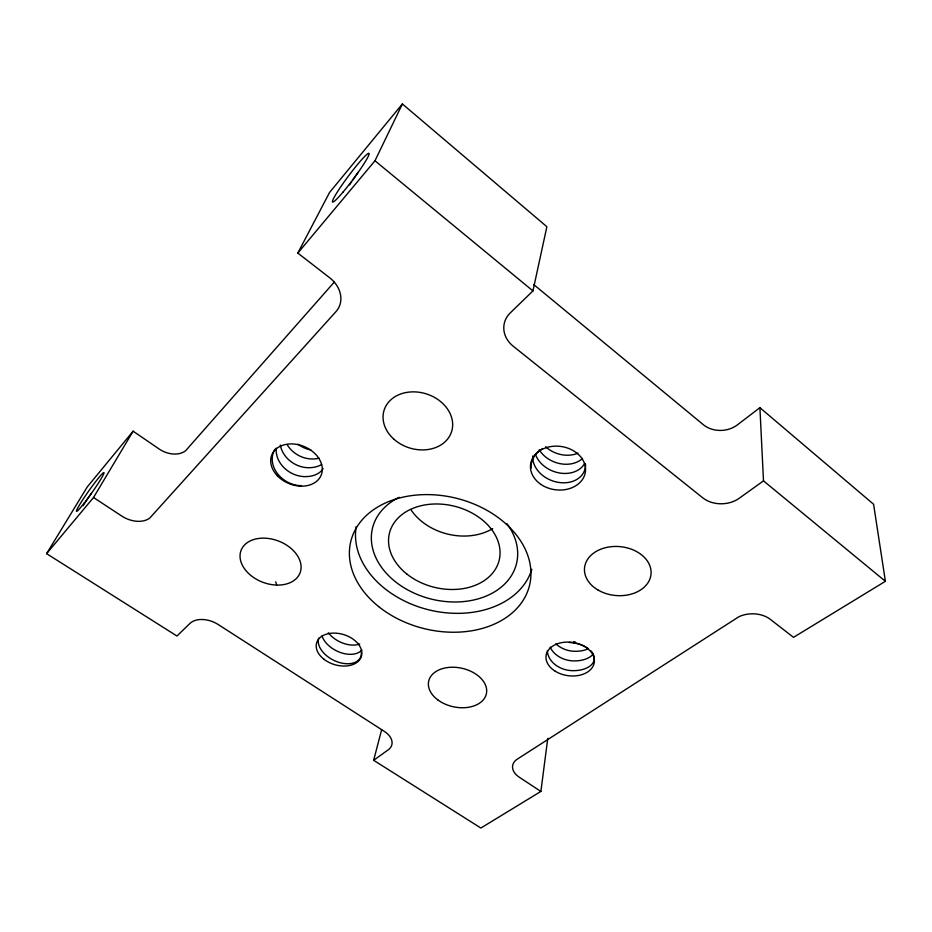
<?xml version="1.0" encoding="UTF-8"?>
<svg xmlns="http://www.w3.org/2000/svg" width="932" height="932" viewBox="0 0 932 932"><rect width="100%" height="100%" fill="white"/><g stroke="black" fill="none" stroke-linecap="round" stroke-linejoin="round"><path stroke-width="1.4" d="M381.631 729.733L373.65 760.291L480.865 828.035L540.886 791.431L547.76 738.377M533.687 284.528L703.392 424.747A24.232 19.514 -3.6 0 0 737.328 424.922L759.906 407.68L763.494 480.865L739.146 498.317A26.073 20.085 -1.5 0 1 702.635 497.735L513.148 346.156A27.226 23.463 10.6 0 1 510.282 312.884L532.941 290.912L546.874 226.721L402.379 103.965L329.555 192.47L297.821 253.073L329.718 277.794A27.343 22.578 29.4 0 1 336.033 311.556L149.819 518.017A23.382 16.007 26.6 0 1 121.579 515.944L93.526 497.513L46.6 553.655L176.952 636.02L189.953 623.415A21.168 13.759 21.1 0 1 218.123 624.475L384.264 731.34A19.898 12.547 14.6 0 1 388.155 749.887L373.65 760.291M297.821 253.073L374.979 160.77L402.379 103.965M93.526 497.513L133.125 431.19L159.092 448.968A21.879 15.797 27.9 0 0 185.666 450.68L334.273 282.093M46.6 553.655L87.259 486.935L133.125 431.19M759.906 407.68L873.587 504.259L885.4 581.3L793.516 637.348L770.31 619.349A23.871 16.59 0.3 0 0 738.727 616.833L517.377 759.079A20.155 12.699 9.5 0 0 519.392 777.3L540.886 791.431M276.606 585.075L277.247 585.086A31.572 22.065 20.8 0 0 293.452 550.672A31.572 22.065 20.8 0 0 241.831 548.68A31.572 22.065 20.8 0 0 275.383 585.016L276.606 585.075L275.744 581.813M374.979 160.77L532.941 290.912M763.494 480.865L885.4 581.3M531.846 569.277A90.474 66.929 13.9 0 1 429.233 609.947A90.474 66.929 13.9 0 1 356.199 526.662M507.031 523.761A74.164 54.848 13.9 0 1 485.048 596.527A74.164 54.848 13.9 0 1 385.265 572.05A74.164 54.848 13.9 0 1 399.199 497.304M492.678 528.619A53.765 41.299 13.9 0 1 411.28 510.223M83.111 505.727A23.521 1.666 -54.6 0 1 85.068 502.651M85.791 501.544A23.521 1.666 -54.6 0 1 91.499 493.203M349.547 184.827A30.092 1.293 -55.6 0 1 351.679 181.67M352.762 180.086A30.092 1.293 -55.6 0 1 358.179 172.269M550.136 647.088A23.731 18.791 9.8 0 0 572.865 660.881A23.824 13.992 6.3 0 0 593.439 653.798M547.352 650.897A23.929 18.85 9.9 0 0 571.724 670.644A24.022 13.957 6.4 0 0 594.301 657.724M588.5 648.684A23.626 14.015 6.2 0 1 573.995 651.27A23.545 18.745 9.7 0 1 555.926 643.837M569.033 642.463A24.022 13.957 6.4 0 1 588.08 648.427M590.806 650.757A24.022 13.957 6.4 0 1 592.228 652.435M592.799 653.297A24.022 13.957 6.4 0 1 593.288 654.171M593.672 655.056A24.022 13.957 6.4 0 1 594.185 656.839M575.102 641.81A23.358 18.687 9.6 0 1 573.658 641.717M359.752 643.989A22.694 14.481 27 0 1 328.344 632.828M361.849 650.058A22.869 14.469 26.9 0 1 340.39 652.505A22.869 14.469 26.9 0 1 321.983 635.88M361.103 650.664A23.055 14.458 26.8 0 1 343.535 663.433A23.055 14.458 26.8 0 1 318.604 644.163A23.009 16.228 5.8 0 1 318.744 638.082M310.822 449.923A25.432 21.378 30.3 0 1 298.077 444.238M280.322 445.065A25.875 21.553 29.8 0 0 308.387 467.724A25.98 17.405 17.6 0 0 321.68 464.474M323.124 468.563A26.213 17.417 17.5 0 1 304.799 476.636A26.096 21.634 29.5 0 1 276.256 448.175M319.094 458.171A25.747 17.393 17.6 0 1 311.894 458.975A25.642 21.471 30.1 0 1 287.207 444.715M301.164 485.7A26.329 21.727 29.3 0 1 276.99 472.99A26.329 21.727 29.3 0 1 274.917 449.306M585.541 463.973A27.121 20.935 20.8 0 1 560.505 482.648A27.121 20.935 20.8 0 1 532.789 458.73A27.051 21.657 -5.7 0 1 532.789 456.004M584.632 463.507A26.865 20.888 20.9 0 1 559.398 472.967A26.865 20.888 20.9 0 1 535.679 454.921M577.922 453.173A26.376 20.76 21 0 1 545.593 446.719M582.535 458.451A26.62 20.83 20.9 0 1 539.209 449.772M531.1 468.085A27.308 21.727 -5.5 0 1 542.354 448.7M598.297 590.189A33.389 24.535 5.3 0 0 650.932 574.951A33.389 24.535 5.3 0 0 604.111 548.063A33.389 24.535 5.3 0 0 598.297 590.189M393.537 438.856A35.404 28.298 17.7 0 0 451.589 431.644A35.404 28.298 17.7 0 0 408.426 392.162A35.404 28.298 17.7 0 0 393.537 438.856M438.11 700.118A29.533 19.723 12.2 0 0 486.085 694.899A29.533 19.723 12.2 0 0 448.385 667.452A29.533 19.723 12.2 0 0 438.11 700.118M378.625 606.557A92.035 67.139 13.9 0 0 528.735 588.29A92.035 67.139 13.9 0 0 413.144 495.405A92.035 67.139 13.9 0 0 378.625 606.557M541.084 484.512A27.657 21.832 8 0 0 585.296 472.536A27.657 21.832 8 0 0 547.62 447.255A27.657 21.832 8 0 0 541.084 484.512M277.34 475.739A26.69 20.015 22.5 0 0 321.062 475.448A26.69 20.015 22.5 0 0 291.064 443.912A26.69 20.015 22.5 0 0 277.34 475.739M323.765 659.099A23.382 15.693 16.8 0 0 361.371 656.454A23.382 15.693 16.8 0 0 331.932 633.178A23.382 15.693 16.8 0 0 323.765 659.099M555.216 671.215A24.348 16.788 7.9 0 0 594.162 663.141A24.348 16.788 7.9 0 0 561.157 642.731A24.348 16.788 7.9 0 0 555.216 671.215M84.264 503.024A23.801 1.782 -54.7 0 0 103.988 472.594A23.801 1.782 -54.7 0 0 82.377 500.356A23.801 1.782 -54.7 0 0 84.264 503.024M343.116 191.98A30.418 2.854 -53.2 0 0 369.049 153.407A30.418 2.854 -53.2 0 0 340.145 187.705A30.418 2.854 -53.2 0 0 343.116 191.98M406.736 573.949A56.514 41.777 13.9 0 0 498.771 561.705A56.514 41.777 13.9 0 0 427.38 504.562A56.514 41.777 13.9 0 0 406.736 573.949"/></g></svg>
